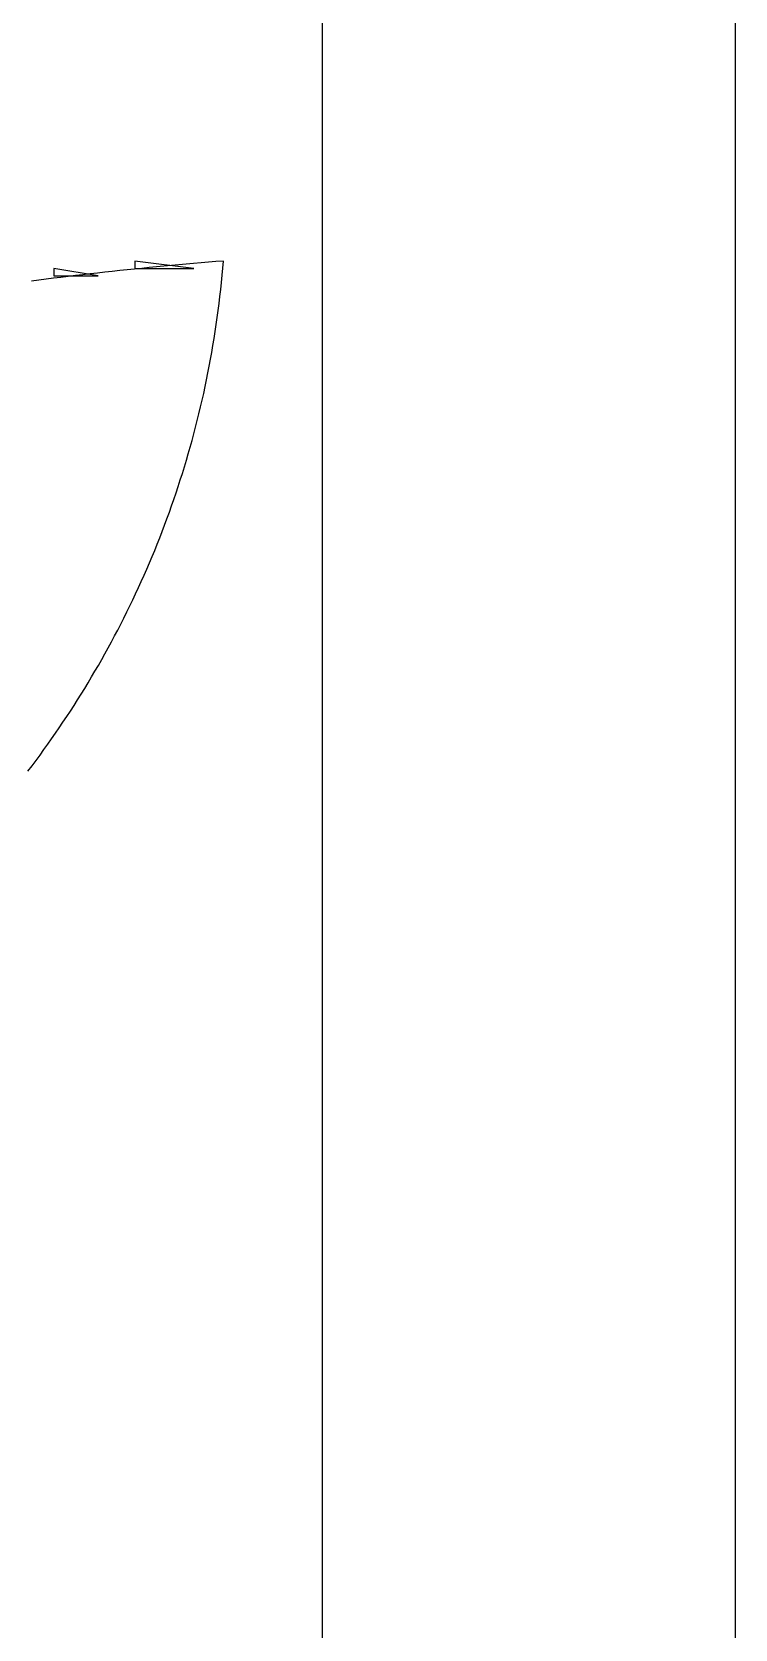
# Model space of a CAD drawing. Header units: millimetres. Extents: x 56222 to 3066687, y -650199 to -121287.
# Drawn here: x 140531.405 to 140533.109, y -185758.321 to -185754.452 of the extents above; entities that cross this region are included whole.
import ezdxf

# ---------------------------------------------------------------- set-up
doc = ezdxf.new("R2010")
doc.units = ezdxf.units.MM
doc.header["$MEASUREMENT"] = 0
doc.layers.add('$TD_AUDIT_GENERATED_(A0BDF17)', color=32, linetype='Continuous', lineweight=30)

msp = doc.modelspace()

# ---------------------------------------------------------------- linework, layer by layer
at = {"layer": '$TD_AUDIT_GENERATED_(A0BDF17)', "linetype": 'Continuous', "lineweight": 25, "ltscale": 2}
for p, q in [((140533.1086, -185729.7004), (140533.1085, -185768.2909)), ((140532.1085, -185753.2029), (140532.1085, -185759.6967)), ((140531.6549, -185755.0067), (140531.6549, -185755.0246)), ((140531.7977, -185755.0246), (140531.6549, -185755.0067)), ((140531.815, -185755.0111), (140531.797, -185755.0127)), ((140531.833, -185755.0096), (140531.815, -185755.0111)), ((140531.851, -185755.0082), (140531.833, -185755.0096)), ((140531.869, -185755.0067), (140531.851, -185755.0082)), ((140531.8676, -185755.024), (140531.869, -185755.0067)), ((140531.4397, -185755.0508), (140531.4219, -185755.0531)), ((140531.4575, -185755.0486), (140531.4397, -185755.0508)), ((140531.4753, -185755.0464), (140531.4575, -185755.0486)), ((140531.4587, -185755.0246), (140531.4587, -185755.0424)), ((140531.5657, -185755.0424), (140531.4587, -185755.0246)), ((140531.4587, -185755.0424), (140531.5657, -185755.0424)), ((140531.4931, -185755.0442), (140531.4753, -185755.0464)), ((140531.5109, -185755.0421), (140531.4931, -185755.0442)), ((140531.5287, -185755.04), (140531.5109, -185755.0421)), ((140531.5465, -185755.0379), (140531.5287, -185755.04)), ((140531.5644, -185755.0359), (140531.5465, -185755.0379)), ((140531.5822, -185755.0339), (140531.5644, -185755.0359)), ((140531.6001, -185755.0319), (140531.5822, -185755.0339)), ((140531.6179, -185755.03), (140531.6001, -185755.0319)), ((140531.6358, -185755.0281), (140531.6179, -185755.03)), ((140531.6536, -185755.0263), (140531.6358, -185755.0281)), ((140531.6715, -185755.0245), (140531.6536, -185755.0263)), ((140531.6549, -185755.0246), (140531.7977, -185755.0246)), ((140531.6894, -185755.0227), (140531.6715, -185755.0245)), ((140531.7073, -185755.0209), (140531.6894, -185755.0227)), ((140531.7252, -185755.0192), (140531.7073, -185755.0209)), ((140531.7432, -185755.0175), (140531.7252, -185755.0192)), ((140531.7611, -185755.0159), (140531.7432, -185755.0175)), ((140531.7791, -185755.0143), (140531.7611, -185755.0159)), ((140531.797, -185755.0127), (140531.7791, -185755.0143)), ((140531.8644, -185755.0584), (140531.8661, -185755.0412)), ((140531.8661, -185755.0412), (140531.8676, -185755.024)), ((140531.4219, -185755.0531), (140531.4041, -185755.0554)), ((140531.8607, -185755.0926), (140531.8626, -185755.0755)), ((140531.8626, -185755.0755), (140531.8644, -185755.0584)), ((140531.8542, -185755.1437), (140531.8565, -185755.1267)), ((140531.8565, -185755.1267), (140531.8586, -185755.1097)), ((140531.8586, -185755.1097), (140531.8607, -185755.0926)), ((140531.8493, -185755.1775), (140531.8518, -185755.1606)), ((140531.8518, -185755.1606), (140531.8542, -185755.1437)), ((140531.8439, -185755.2111), (140531.8467, -185755.1943)), ((140531.8467, -185755.1943), (140531.8493, -185755.1775)), ((140531.835, -185755.2612), (140531.8381, -185755.2446)), ((140531.8381, -185755.2446), (140531.841, -185755.2279)), ((140531.841, -185755.2279), (140531.8439, -185755.2111)), ((140531.8284, -185755.2944), (140531.8317, -185755.2778)), ((140531.8317, -185755.2778), (140531.835, -185755.2612)), ((140531.8214, -185755.3274), (140531.825, -185755.3109)), ((140531.825, -185755.3109), (140531.8284, -185755.2944)), ((140531.81, -185755.3765), (140531.8139, -185755.3602)), ((140531.8139, -185755.3602), (140531.8177, -185755.3438)), ((140531.8177, -185755.3438), (140531.8214, -185755.3274)), ((140531.8019, -185755.409), (140531.806, -185755.3928)), ((140531.806, -185755.3928), (140531.81, -185755.3765)), ((140531.7933, -185755.4414), (140531.7976, -185755.4252)), ((140531.7976, -185755.4252), (140531.8019, -185755.409)), ((140531.7796, -185755.4894), (140531.7842, -185755.4735)), ((140531.7842, -185755.4735), (140531.7888, -185755.4574)), ((140531.7888, -185755.4574), (140531.7933, -185755.4414)), ((140531.7699, -185755.5213), (140531.7748, -185755.5054)), ((140531.7748, -185755.5054), (140531.7796, -185755.4894)), ((140531.7545, -185755.5686), (140531.7597, -185755.5529)), ((140531.7597, -185755.5529), (140531.7648, -185755.5371)), ((140531.7648, -185755.5371), (140531.7699, -185755.5213)), ((140531.7437, -185755.5999), (140531.7492, -185755.5843)), ((140531.7492, -185755.5843), (140531.7545, -185755.5686)), ((140531.7268, -185755.6464), (140531.7325, -185755.6309)), ((140531.7325, -185755.6309), (140531.7382, -185755.6154)), ((140531.7382, -185755.6154), (140531.7437, -185755.5999)), ((140531.7149, -185755.6772), (140531.7209, -185755.6618)), ((140531.7209, -185755.6618), (140531.7268, -185755.6464)), ((140531.6964, -185755.7229), (140531.7027, -185755.7077)), ((140531.7027, -185755.7077), (140531.7088, -185755.6924)), ((140531.7088, -185755.6924), (140531.7149, -185755.6772)), ((140531.6835, -185755.7531), (140531.69, -185755.738)), ((140531.69, -185755.738), (140531.6964, -185755.7229)), ((140531.6635, -185755.7979), (140531.6702, -185755.783)), ((140531.6702, -185755.783), (140531.6769, -185755.7681)), ((140531.6769, -185755.7681), (140531.6835, -185755.7531)), ((140531.6496, -185755.8276), (140531.6566, -185755.8128)), ((140531.6566, -185755.8128), (140531.6635, -185755.7979)), ((140531.628, -185755.8715), (140531.6353, -185755.8569)), ((140531.6353, -185755.8569), (140531.6425, -185755.8423)), ((140531.6425, -185755.8423), (140531.6496, -185755.8276)), ((140531.6056, -185755.915), (140531.6132, -185755.9006)), ((140531.6132, -185755.9006), (140531.6206, -185755.8861)), ((140531.6206, -185755.8861), (140531.628, -185755.8715)), ((140531.5901, -185755.9437), (140531.5979, -185755.9294)), ((140531.5979, -185755.9294), (140531.6056, -185755.915)), ((140531.5663, -185755.9862), (140531.5743, -185755.9721)), ((140531.5743, -185755.9721), (140531.5823, -185755.9579)), ((140531.5823, -185755.9579), (140531.5901, -185755.9437)), ((140531.5415, -185756.0282), (140531.5499, -185756.0143)), ((140531.5499, -185756.0143), (140531.5581, -185756.0003)), ((140531.5581, -185756.0003), (140531.5663, -185755.9862)), ((140531.516, -185756.0696), (140531.5246, -185756.0559)), ((140531.5246, -185756.0559), (140531.5331, -185756.0421)), ((140531.5331, -185756.0421), (140531.5415, -185756.0282)), ((140531.4985, -185756.0969), (140531.5073, -185756.0833)), ((140531.5073, -185756.0833), (140531.516, -185756.0696)), ((140531.4715, -185756.1374), (140531.4806, -185756.1239)), ((140531.4806, -185756.1239), (140531.4896, -185756.1105)), ((140531.4896, -185756.1105), (140531.4985, -185756.0969)), ((140531.4438, -185756.1772), (140531.4531, -185756.164)), ((140531.4531, -185756.164), (140531.4624, -185756.1507)), ((140531.4624, -185756.1507), (140531.4715, -185756.1374)), ((140531.4153, -185756.2165), (140531.4249, -185756.2034)), ((140531.4249, -185756.2034), (140531.4344, -185756.1904)), ((140531.4344, -185756.1904), (140531.4438, -185756.1772)), ((140531.3958, -185756.2423), (140531.4056, -185756.2294)), ((140531.4056, -185756.2294), (140531.4153, -185756.2165))]:
    msp.add_line(p, q, dxfattribs=at)

doc.saveas('drawing.dxf')
